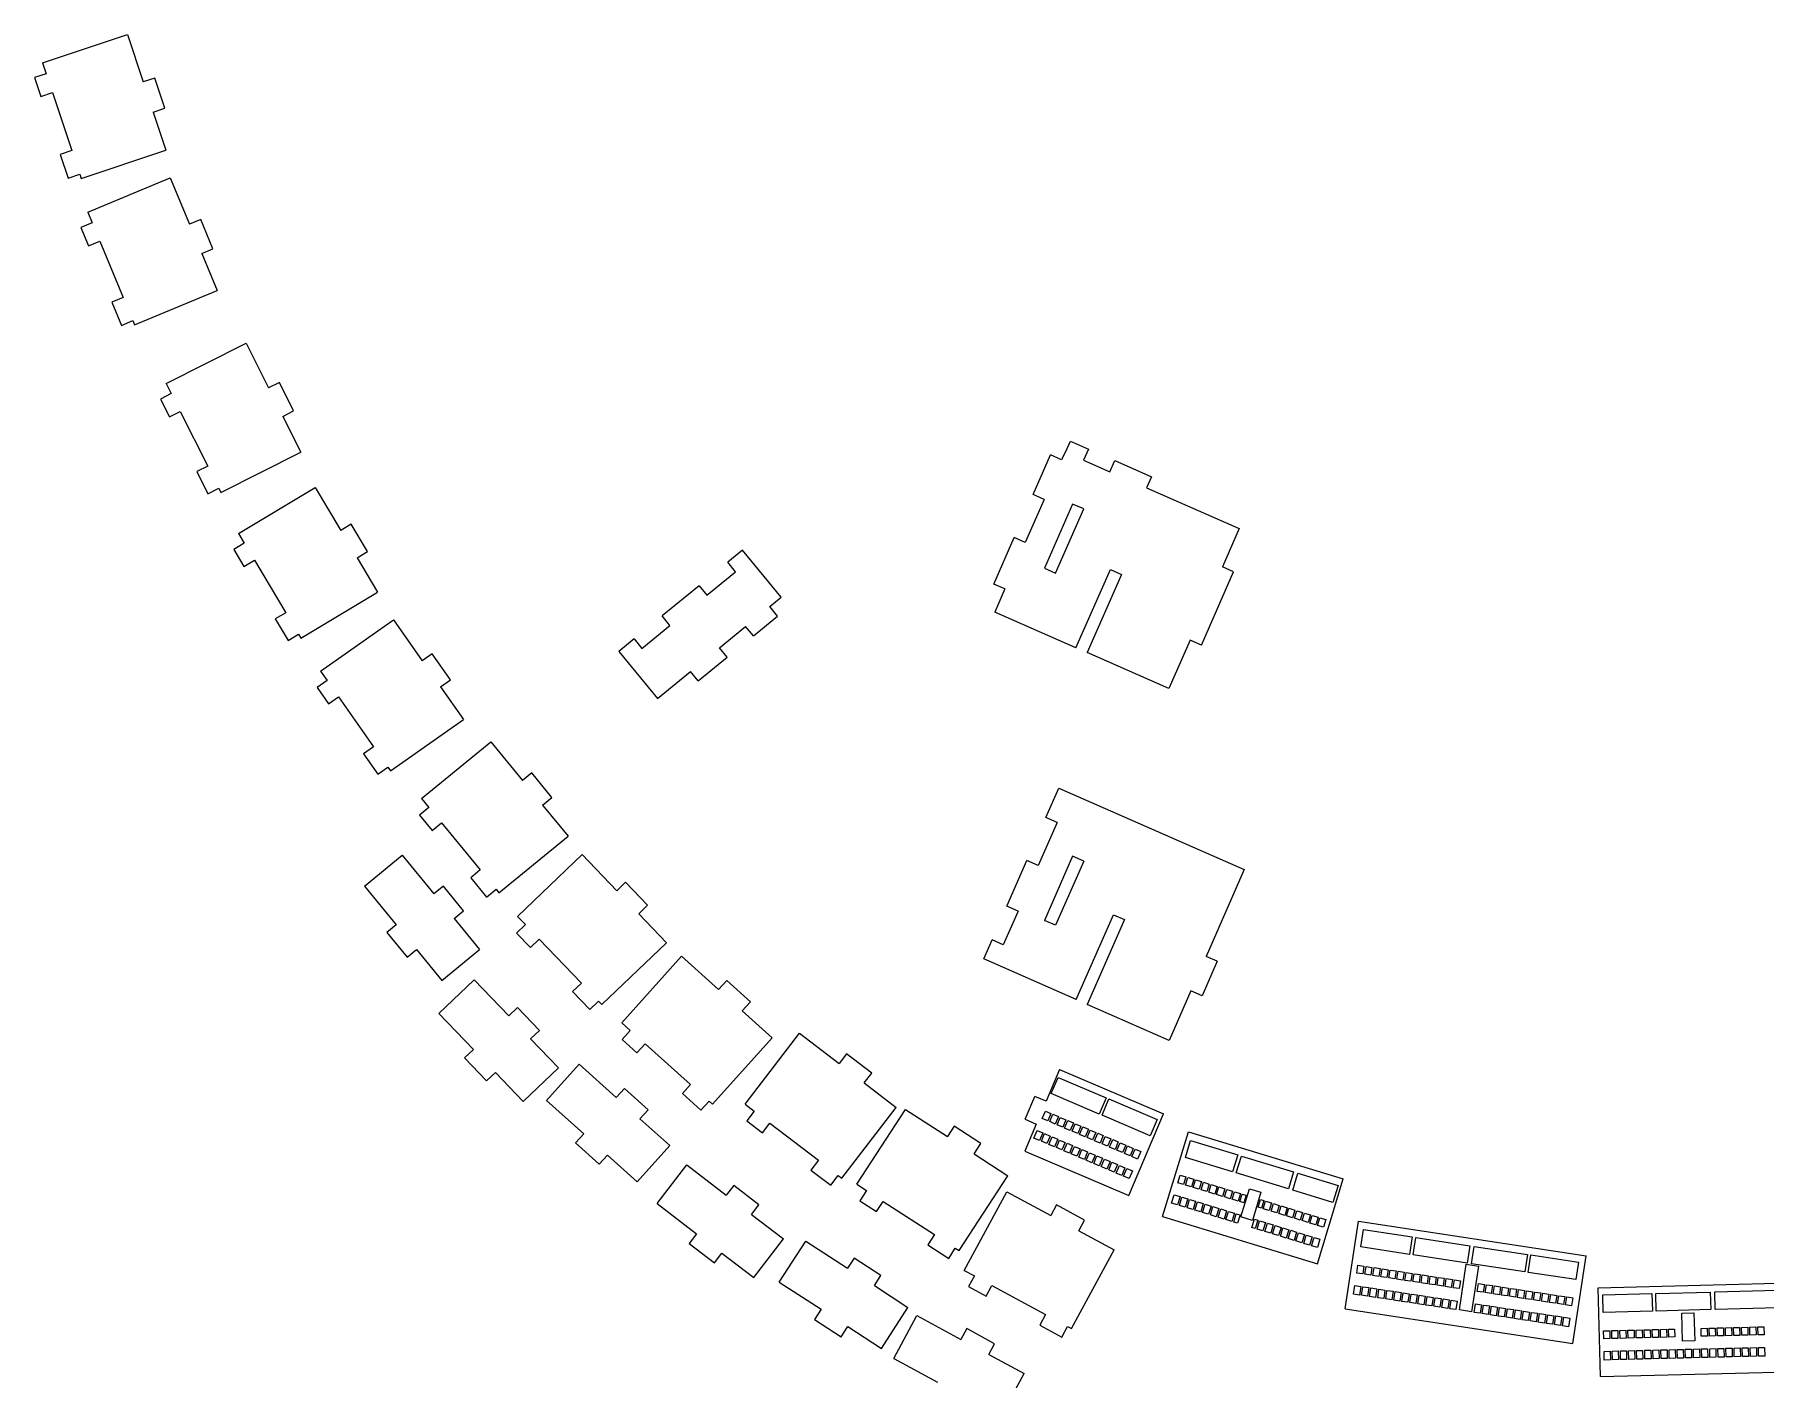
# Model space of a CAD drawing. Extents: x -27280 to 27280, y -16671 to 16671.
# Drawn here: x -15549 to -10437, y -1589 to 2383 of the extents above; entities that cross this region are included whole.
import ezdxf

# ---------------------------------------------------------------- set-up
doc = ezdxf.new("R2010")
doc.units = 0
doc.header["$MEASUREMENT"] = 0
doc.layers.get('0').update_dxf_attribs({"linetype": 'CONTINUOUS'})

msp = doc.modelspace()

# ---------------------------------------------------------------- linework, layer by layer
for p, q in [((-15525.4, 2299.6), (-15274.9, 2383.1)), ((-15274.9, 2383.1), (-15228.3, 2243.2)), ((-15514.7, 2267.7), (-15548.9, 2256.3)), ((-15548.9, 2256.3), (-15530.2, 2200.3)), ((-15525.4, 2299.6), (-15514.7, 2267.7)), ((-15194.1, 2254.6), (-15228.3, 2243.2)), ((-15164.4, 2165.4), (-15194.1, 2254.6)), ((-15530.2, 2200.3), (-15496.1, 2211.7)), ((-15496.1, 2211.7), (-15439, 2040.6)), ((-15198.5, 2154), (-15164.4, 2165.4)), ((-15198.5, 2154), (-15161, 2041.6)), ((-15439, 2040.6), (-15473.2, 2029.2)), ((-15473.2, 2029.2), (-15449.8, 1959.3)), ((-15411.5, 1958.1), (-15161, 2041.6)), ((-15449.8, 1959.3), (-15415.7, 1970.7)), ((-15415.7, 1970.7), (-15411.5, 1958.1)), ((-15391.8, 1858.4), (-15148, 1959.6)), ((-15148, 1959.6), (-15091.4, 1823.4)), ((-15391.8, 1858.4), (-15378.9, 1827.3)), ((-15378.9, 1827.3), (-15412.1, 1813.5)), ((-15412.1, 1813.5), (-15389.5, 1759)), ((-15058.2, 1837.2), (-15091.4, 1823.4)), ((-15022.1, 1750.4), (-15058.2, 1837.2)), ((-15389.5, 1759), (-15356.3, 1772.8)), ((-15356.3, 1772.8), (-15287.1, 1606.3)), ((-15055.4, 1736.6), (-15022.1, 1750.4)), ((-15055.4, 1736.6), (-15009.9, 1627.1)), ((-15287.1, 1606.3), (-15320.4, 1592.5)), ((-15320.4, 1592.5), (-15292.1, 1524.4)), ((-15253.8, 1525.9), (-15009.9, 1627.1)), ((-15292.1, 1524.4), (-15258.9, 1538.2)), ((-15258.9, 1538.2), (-15253.8, 1525.9)), ((-15160.3, 1352.8), (-14924.4, 1471.3)), ((-14924.4, 1471.3), (-14858.2, 1339.5)), ((-15160.3, 1352.8), (-15145.2, 1322.7)), ((-14826, 1355.7), (-14858.2, 1339.5)), ((-14783.8, 1271.7), (-14826, 1355.7)), ((-15145.2, 1322.7), (-15177.4, 1306.5)), ((-15177.4, 1306.5), (-15150.9, 1253.8)), ((-15150.9, 1253.8), (-15118.7, 1270)), ((-15118.7, 1270), (-15037.7, 1108.9)), ((-14816, 1255.5), (-14783.8, 1271.7)), ((-14816, 1255.5), (-14762.8, 1149.7)), ((-12503.9, 1149.4), (-12489.4, 1182.4)), ((-12489.4, 1182.4), (-12436, 1158.9)), ((-14998.7, 1031.1), (-14762.8, 1149.7)), ((-12599.8, 1024.7), (-12548.4, 1141.7)), ((-12515.4, 1127.2), (-12548.4, 1141.7)), ((-12505.3, 1150.1), (-12515.4, 1127.2)), ((-12505.3, 1150.1), (-12503.9, 1149.4)), ((-12436, 1158.9), (-12450.5, 1126)), ((-12450.5, 1126), (-12372.5, 1091.7)), ((-15037.7, 1108.9), (-15069.9, 1092.7)), ((-15069.9, 1092.7), (-15036.8, 1026.8)), ((-12372.5, 1091.7), (-12358, 1124.7)), ((-12358, 1124.7), (-12250, 1077.1)), ((-12250, 1077.1), (-12264.4, 1044.2)), ((-15036.8, 1026.8), (-15004.6, 1043)), ((-15004.6, 1043), (-14998.7, 1031.1)), ((-14947.1, 909.8), (-14720.5, 1045.3)), ((-14720.5, 1045.3), (-14644.8, 918.6)), ((-12566.8, 1010.3), (-12599.8, 1024.7)), ((-12264.4, 1044.2), (-11990.6, 923.8)), ((-12566.8, 1010.3), (-12622.7, 883)), ((-12483, 996.4), (-12566.2, 807.1)), ((-12533.2, 792.7), (-12450, 981.9)), ((-12450, 981.9), (-12483, 996.4)), ((-14613.9, 937.1), (-14644.8, 918.6)), ((-14565.7, 856.4), (-14613.9, 937.1)), ((-11990.6, 923.8), (-12040.2, 810.9)), ((-14929.8, 880.9), (-14960.7, 862.4)), ((-14947.1, 909.8), (-14929.8, 880.9)), ((-12716, 760.3), (-12655.7, 897.5)), ((-12622.7, 883), (-12655.7, 897.5)), ((-14960.7, 862.4), (-14930.4, 811.8)), ((-14930.4, 811.8), (-14899.5, 830.3)), ((-14899.5, 830.3), (-14807, 675.5)), ((-14596.6, 837.9), (-14565.7, 856.4)), ((-14596.6, 837.9), (-14535.8, 736.2)), ((-13457.6, 860.7), (-13501.7, 824.4)), ((-13478.9, 796.6), (-13501.7, 824.4)), ((-13343.4, 721.5), (-13457.6, 860.7)), ((-13563.6, 727.1), (-13478.9, 796.6)), ((-12566.2, 807.1), (-12533.2, 792.7)), ((-12472.9, 572.1), (-12371.3, 803.2)), ((-12338.3, 788.7), (-12439.9, 557.6)), ((-12371.3, 803.2), (-12338.3, 788.7)), ((-12102.3, 580.1), (-12007.2, 796.4)), ((-12007.2, 796.4), (-12040.2, 810.9)), ((-14762.4, 600.8), (-14535.8, 736.2)), ((-13586.4, 754.9), (-13694.9, 665.9)), ((-13586.4, 754.9), (-13563.6, 727.1)), ((-13377.4, 693.7), (-13343.4, 721.5)), ((-12683, 745.8), (-12716, 760.3)), ((-12683, 745.8), (-12713, 677.6)), ((-14807, 675.5), (-14837.9, 657)), ((-13672.1, 638.1), (-13694.9, 665.9)), ((-13425.8, 607.4), (-13354.5, 665.8)), ((-13354.5, 665.8), (-13377.4, 693.7)), ((-12472.9, 572.1), (-12713, 677.6)), ((-14837.9, 657), (-14800.1, 593.7)), ((-14704.6, 502.7), (-14488.6, 654.4)), ((-14488.6, 654.4), (-14403.8, 533.7)), ((-13754.9, 570.2), (-13672.1, 638.1)), ((-13526, 571.7), (-13448.6, 635.2)), ((-13425.8, 607.4), (-13448.6, 635.2)), ((-14800.1, 593.7), (-14769.2, 612.2)), ((-14769.2, 612.2), (-14762.4, 600.8)), ((-13777.7, 598), (-13822.9, 561)), ((-13777.7, 598), (-13754.9, 570.2)), ((-13503.2, 543.8), (-13526, 571.7)), ((-12135.3, 594.6), (-12198.2, 451.4)), ((-12102.3, 580.1), (-12135.3, 594.6)), ((-14374.3, 554.4), (-14403.8, 533.7)), ((-14320.3, 477.5), (-14374.3, 554.4)), ((-13822.9, 561), (-13708.7, 421.8)), ((-13588.4, 474), (-13503.2, 543.8)), ((-12198.2, 451.4), (-12439.9, 557.6)), ((-14685.2, 475.1), (-14714.7, 454.4)), ((-14704.6, 502.7), (-14685.2, 475.1)), ((-14349.7, 456.8), (-14320.3, 477.5)), ((-13708.7, 421.8), (-13611.2, 501.8)), ((-13588.4, 474), (-13611.2, 501.8)), ((-14714.7, 454.4), (-14680.8, 406.2)), ((-14680.8, 406.2), (-14651.3, 426.9)), ((-14651.3, 426.9), (-14547.6, 279.3)), ((-14349.7, 456.8), (-14281.6, 359.9)), ((-14497.6, 208.1), (-14281.6, 359.9)), ((-14547.6, 279.3), (-14577.1, 258.6)), ((-14577.1, 258.6), (-14534.7, 198.3)), ((-14405.8, 126.7), (-14201.7, 294.1)), ((-14201.7, 294.1), (-14108.1, 180.1)), ((-14534.7, 198.3), (-14505.3, 219)), ((-14505.3, 219), (-14497.6, 208.1)), ((-14080.3, 202.9), (-14108.1, 180.1)), ((-14020.7, 130.2), (-14080.3, 202.9)), ((-12561.9, 70.6), (-12523.6, 157.7)), ((-12523.6, 157.7), (-11975.9, -83.1)), ((-14405.8, 126.7), (-14384.4, 100.6)), ((-14048.5, 107.4), (-14020.7, 130.2)), ((-14048.5, 107.4), (-13973.3, 15.8)), ((-14384.4, 100.6), (-14412.2, 77.8)), ((-14412.2, 77.8), (-14374.8, 32.2)), ((-14374.8, 32.2), (-14347, 55)), ((-14347, 55), (-14232.6, -84.4)), ((-12528.9, 56.1), (-12584.8, -71)), ((-12528.9, 56.1), (-12561.9, 70.6)), ((-14177.4, -151.7), (-13973.3, 15.8)), ((-14574.1, -132.3), (-14462.8, -40.9)), ((-14462.8, -40.9), (-14369.2, -155)), ((-14122.3, -221.3), (-13931.4, -39)), ((-13931.4, -39), (-13829.5, -145.6)), ((-12483, -43.9), (-12566.2, -233.2)), ((-12450, -58.4), (-12483, -43.9)), ((-14232.6, -84.4), (-14260.4, -107.2)), ((-12677, -191.3), (-12617.8, -56.5)), ((-12584.8, -71), (-12617.8, -56.5)), ((-12450, -58.4), (-12533.2, -247.7)), ((-11975.9, -83.1), (-12088.6, -339.6)), ((-14574.1, -132.3), (-14480.6, -246.3)), ((-14341.4, -132.1), (-14369.2, -155)), ((-14281.8, -204.8), (-14341.4, -132.1)), ((-14260.4, -107.2), (-14213.7, -164.2)), ((-14213.7, -164.2), (-14185.9, -141.4)), ((-14185.9, -141.4), (-14177.4, -151.7)), ((-13803.5, -120.7), (-13829.5, -145.6)), ((-13738.6, -188.7), (-13803.5, -120.7)), ((-13764.6, -213.6), (-13738.6, -188.7)), ((-12644, -205.8), (-12677, -191.3)), ((-14480.6, -246.3), (-14508.4, -269.1)), ((-14309.6, -227.6), (-14281.8, -204.8)), ((-14309.6, -227.6), (-14234.5, -319.2)), ((-14099, -245.7), (-14125.1, -270.6)), ((-14122.3, -221.3), (-14099, -245.7)), ((-13764.6, -213.6), (-13682.7, -299.2)), ((-12644, -205.8), (-12687.8, -305.4)), ((-12533.2, -247.7), (-12566.2, -233.2)), ((-12472.4, -467.2), (-12362.3, -216.6)), ((-12329.3, -231.1), (-12439.5, -481.7)), ((-12362.3, -216.6), (-12329.3, -231.1)), ((-14508.4, -269.1), (-14448.8, -341.8)), ((-14125.1, -270.6), (-14084.3, -313.2)), ((-14084.3, -313.2), (-14058.3, -288.3)), ((-14058.3, -288.3), (-13933.7, -418.7)), ((-13873.6, -481.6), (-13682.7, -299.2)), ((-12745.5, -347.2), (-12720.8, -290.9)), ((-12687.8, -305.4), (-12720.8, -290.9)), ((-14448.8, -341.8), (-14420.9, -319)), ((-14420.9, -319), (-14345.8, -410.6)), ((-14345.8, -410.6), (-14234.5, -319.2)), ((-13814.6, -535.7), (-13638.2, -339.3)), ((-13638.2, -339.3), (-13528.5, -437.8)), ((-12472.4, -467.2), (-12745.5, -347.2)), ((-12055.7, -354.1), (-12100.5, -456)), ((-12055.7, -354.1), (-12088.6, -339.6)), ((-14354.6, -507.9), (-14250.5, -408.4)), ((-14250.5, -408.4), (-14148.6, -515.1)), ((-13933.7, -418.7), (-13959.7, -443.6)), ((-13959.7, -443.6), (-13908.8, -496.9)), ((-13504.4, -411), (-13528.5, -437.8)), ((-13434.5, -473.8), (-13504.4, -411)), ((-12133.4, -441.5), (-12197.8, -587.9)), ((-12100.5, -456), (-12133.4, -441.5)), ((-14354.6, -507.9), (-14252.7, -614.6)), ((-14122.6, -490.2), (-14148.6, -515.1)), ((-14057.6, -558.2), (-14122.6, -490.2)), ((-13908.8, -496.9), (-13882.8, -472)), ((-13882.8, -472), (-13873.6, -481.6)), ((-13458.5, -500.6), (-13434.5, -473.8)), ((-13458.5, -500.6), (-13370.4, -579.8)), ((-12197.8, -587.9), (-12439.5, -481.7)), ((-14083.7, -583.1), (-14057.6, -558.2)), ((-13814.6, -535.7), (-13789.5, -558.2)), ((-13789.5, -558.2), (-13813.6, -585)), ((-14083.7, -583.1), (-14001.8, -668.7)), ((-13813.6, -585), (-13769.7, -624.4)), ((-13769.7, -624.4), (-13745.7, -597.6)), ((-13745.7, -597.6), (-13611.5, -718.1)), ((-13546.7, -776.2), (-13370.4, -579.8)), ((-13450.4, -775.9), (-13289.7, -566.4)), ((-13289.7, -566.4), (-13172.7, -656.2)), ((-14252.7, -614.6), (-14278.8, -639.4)), ((-14278.8, -639.4), (-14213.8, -707.4)), ((-14036.6, -765.1), (-13940.4, -658)), ((-13940.4, -658), (-13830.7, -756.5)), ((-13150.8, -627.6), (-13172.7, -656.2)), ((-13076.2, -684.8), (-13150.8, -627.6)), ((-14213.8, -707.4), (-14187.8, -682.5)), ((-14187.8, -682.5), (-14105.9, -768.2)), ((-14105.9, -768.2), (-14001.8, -668.7)), ((-13098.1, -713.4), (-13076.2, -684.8)), ((-13098.1, -713.4), (-13004.1, -785.5)), ((-12521.7, -673.5), (-12561.4, -767)), ((-12546.3, -744.9), (-12525.9, -696.9)), ((-12525.9, -696.9), (-12383.5, -757.4)), ((-12521.7, -673.5), (-12213.9, -804.2)), ((-14036.6, -765.1), (-13926.9, -863.6)), ((-13806.6, -729.7), (-13830.7, -756.5)), ((-13736.7, -792.5), (-13806.6, -729.7)), ((-13611.5, -718.1), (-13635.5, -744.9)), ((-13635.5, -744.9), (-13580.7, -794.1)), ((-12623.4, -820.7), (-12594.6, -753)), ((-12561.4, -767), (-12594.6, -753)), ((-12403.9, -805.4), (-12546.3, -744.9)), ((-12383.5, -757.4), (-12403.9, -805.4)), ((-12395.9, -808.7), (-12375.6, -760.8)), ((-12375.6, -760.8), (-12233.2, -821.3)), ((-13760.7, -819.3), (-13736.7, -792.5)), ((-13580.7, -794.1), (-13556.6, -767.3)), ((-13556.6, -767.3), (-13546.7, -776.2)), ((-13450.4, -775.9), (-13423.6, -796.4)), ((-13423.6, -796.4), (-13445.6, -825)), ((-13164.7, -995), (-13004.1, -785.5)), ((-13120.1, -1012.8), (-12976.3, -791.4)), ((-12976.3, -791.4), (-12852.6, -871.7)), ((-12572.7, -818.4), (-12563.3, -796.3)), ((-12563.3, -796.3), (-12546.7, -803.4)), ((-12546.7, -803.4), (-12556.1, -825.5)), ((-12550.6, -827.8), (-12541.2, -805.7)), ((-12541.2, -805.7), (-12524.6, -812.8)), ((-12524.6, -812.8), (-12534, -834.8)), ((-12528.5, -837.2), (-12519.1, -815.1)), ((-12519.1, -815.1), (-12502.5, -822.1)), ((-12253.6, -869.2), (-12395.9, -808.7)), ((-12316.5, -1045.7), (-12213.9, -804.2)), ((-13926.9, -863.6), (-13950.9, -890.4)), ((-13760.7, -819.3), (-13672.6, -898.5)), ((-13445.6, -825), (-13398.8, -860.8)), ((-13398.8, -860.8), (-13376.9, -832.3)), ((-13376.9, -832.3), (-13233.8, -942)), ((-12833, -841.5), (-12852.6, -871.7)), ((-12754.1, -892.7), (-12833, -841.5)), ((-12590.2, -834.8), (-12624.3, -914.9)), ((-12623.4, -820.7), (-12590.2, -834.8)), ((-12597.2, -876.2), (-12587.7, -853.8)), ((-12587.7, -853.8), (-12571.1, -860.9)), ((-12571.1, -860.9), (-12580.6, -883.3)), ((-12575.1, -885.6), (-12565.6, -863.2)), ((-12556.1, -825.5), (-12572.7, -818.4)), ((-12565.6, -863.2), (-12549, -870.2)), ((-12534, -834.8), (-12550.6, -827.8)), ((-12511.9, -844.2), (-12528.5, -837.2)), ((-12502.5, -822.1), (-12511.9, -844.2)), ((-12506.4, -846.6), (-12497, -824.5)), ((-12489.8, -853.6), (-12506.4, -846.6)), ((-12497, -824.5), (-12480.4, -831.5)), ((-12480.4, -831.5), (-12489.8, -853.6)), ((-12484.3, -856), (-12474.9, -833.9)), ((-12467.7, -863), (-12484.3, -856)), ((-12474.9, -833.9), (-12458.3, -840.9)), ((-12458.3, -840.9), (-12467.7, -863)), ((-12462.2, -865.3), (-12452.8, -843.3)), ((-12445.6, -872.4), (-12462.2, -865.3)), ((-12452.8, -843.3), (-12436.3, -850.3)), ((-12436.3, -850.3), (-12445.6, -872.4)), ((-12440.1, -874.7), (-12430.7, -852.6)), ((-12430.7, -852.6), (-12414.2, -859.7)), ((-12414.2, -859.7), (-12423.6, -881.8)), ((-12418, -884.1), (-12408.6, -862)), ((-12408.6, -862), (-12392.1, -869.1)), ((-12392.1, -869.1), (-12401.5, -891.2)), ((-12233.2, -821.3), (-12253.6, -869.2)), ((-12216.9, -1108.4), (-12140.4, -857.5)), ((-12140.4, -857.5), (-11683.3, -997)), ((-13950.9, -890.4), (-13881, -953.2)), ((-13768.8, -1005.6), (-13672.6, -898.5)), ((-12773.7, -922.9), (-12754.1, -892.7)), ((-12624.3, -914.9), (-12316.5, -1045.7)), ((-12580.6, -883.3), (-12597.2, -876.2)), ((-12558.6, -892.7), (-12575.1, -885.6)), ((-12549, -870.2), (-12558.6, -892.7)), ((-12553, -895), (-12543.5, -872.6)), ((-12536.5, -902), (-12553, -895)), ((-12543.5, -872.6), (-12526.9, -879.6)), ((-12526.9, -879.6), (-12536.5, -902)), ((-12530.9, -904.4), (-12521.4, -882)), ((-12514.4, -911.4), (-12530.9, -904.4)), ((-12521.4, -882), (-12504.9, -889)), ((-12504.9, -889), (-12514.4, -911.4)), ((-12508.9, -913.8), (-12499.3, -891.4)), ((-12492.3, -920.8), (-12508.9, -913.8)), ((-12499.3, -891.4), (-12482.8, -898.4)), ((-12482.8, -898.4), (-12492.3, -920.8)), ((-12486.8, -923.2), (-12477.2, -900.7)), ((-12477.2, -900.7), (-12460.7, -907.8)), ((-12460.7, -907.8), (-12470.2, -930.2)), ((-12464.7, -932.5), (-12455.2, -910.1)), ((-12455.2, -910.1), (-12438.6, -917.2)), ((-12438.6, -917.2), (-12448.1, -939.6)), ((-12442.6, -941.9), (-12433.1, -919.5)), ((-12423.6, -881.8), (-12440.1, -874.7)), ((-12433.1, -919.5), (-12416.5, -926.5)), ((-12401.5, -891.2), (-12418, -884.1)), ((-12395.9, -893.5), (-12386.6, -871.4)), ((-12379.4, -900.5), (-12395.9, -893.5)), ((-12386.6, -871.4), (-12370, -878.4)), ((-12370, -878.4), (-12379.4, -900.5)), ((-12373.9, -902.9), (-12364.5, -880.8)), ((-12357.3, -909.9), (-12373.9, -902.9)), ((-12364.5, -880.8), (-12347.9, -887.8)), ((-12347.9, -887.8), (-12357.3, -909.9)), ((-12351.8, -912.3), (-12342.4, -890.2)), ((-12335.2, -919.3), (-12351.8, -912.3)), ((-12342.4, -890.2), (-12325.8, -897.2)), ((-12325.8, -897.2), (-12335.2, -919.3)), ((-12329.7, -921.7), (-12320.3, -899.6)), ((-12320.3, -899.6), (-12303.7, -906.6)), ((-12303.7, -906.6), (-12313.1, -928.7)), ((-12307.6, -931), (-12298.2, -908.9)), ((-12298.2, -908.9), (-12281.6, -916)), ((-12281.6, -916), (-12291, -938.1)), ((-12149.4, -933.5), (-12134.2, -883.7)), ((-12134.2, -883.7), (-11995, -926.1)), ((-13881, -953.2), (-13856.9, -926.5)), ((-13856.9, -926.5), (-13768.8, -1005.6)), ((-13710.4, -1069.2), (-13622.8, -954.9)), ((-13622.8, -954.9), (-13505.7, -1044.7)), ((-13233.8, -942), (-13255.7, -970.6)), ((-13255.7, -970.6), (-13197.2, -1015.4)), ((-12773.7, -922.9), (-12674.3, -987.4)), ((-12470.2, -930.2), (-12486.8, -923.2)), ((-12448.1, -939.6), (-12464.7, -932.5)), ((-12426, -949), (-12442.6, -941.9)), ((-12416.5, -926.5), (-12426, -949)), ((-12420.5, -951.3), (-12411, -928.9)), ((-12403.9, -958.3), (-12420.5, -951.3)), ((-12411, -928.9), (-12394.4, -935.9)), ((-12394.4, -935.9), (-12403.9, -958.3)), ((-12398.4, -960.7), (-12388.9, -938.3)), ((-12381.8, -967.7), (-12398.4, -960.7)), ((-12388.9, -938.3), (-12372.3, -945.3)), ((-12372.3, -945.3), (-12381.8, -967.7)), ((-12376.3, -970.1), (-12366.8, -947.7)), ((-12359.8, -977.1), (-12376.3, -970.1)), ((-12366.8, -947.7), (-12350.2, -954.7)), ((-12350.2, -954.7), (-12359.8, -977.1)), ((-12354.2, -979.5), (-12344.7, -957)), ((-12344.7, -957), (-12328.1, -964.1)), ((-12328.1, -964.1), (-12337.7, -986.5)), ((-12332.1, -988.8), (-12322.6, -966.4)), ((-12313.1, -928.7), (-12329.7, -921.7)), ((-12322.6, -966.4), (-12306.1, -973.5)), ((-12291, -938.1), (-12307.6, -931)), ((-12010.2, -976), (-12149.4, -933.5)), ((-11995, -926.1), (-12010.2, -976)), ((-11999.4, -979.3), (-11984.2, -929.4)), ((-11984.2, -929.4), (-11830.2, -976.4)), ((-13483.8, -1016.1), (-13505.7, -1044.7)), ((-13409.2, -1073.3), (-13483.8, -1016.1)), ((-13197.2, -1015.4), (-13175.3, -986.9)), ((-13175.3, -986.9), (-13164.7, -995)), ((-13120.1, -1012.8), (-13091.8, -1031.1)), ((-12818.1, -1208.8), (-12674.3, -987.4)), ((-12337.7, -986.5), (-12354.2, -979.5)), ((-12315.6, -995.9), (-12332.1, -988.8)), ((-12306.1, -973.5), (-12315.6, -995.9)), ((-12172.2, -1008.1), (-12165.3, -985.7)), ((-12154.8, -1013.4), (-12172.2, -1008.1)), ((-12165.3, -985.7), (-12147.9, -991)), ((-12147.9, -991), (-12154.8, -1013.4)), ((-12149.2, -1015.1), (-12142.4, -992.7)), ((-12131.8, -1020.4), (-12149.2, -1015.1)), ((-12142.4, -992.7), (-12125, -998)), ((-12125, -998), (-12131.8, -1020.4)), ((-12126.3, -1022.1), (-12119.4, -999.7)), ((-12108.9, -1027.5), (-12126.3, -1022.1)), ((-12119.4, -999.7), (-12102, -1005)), ((-12102, -1005), (-12108.9, -1027.5)), ((-12103.3, -1029.1), (-12096.5, -1006.7)), ((-12096.5, -1006.7), (-12079.1, -1012)), ((-12079.1, -1012), (-12085.9, -1034.5)), ((-12080.4, -1036.1), (-12073.5, -1013.7)), ((-12073.5, -1013.7), (-12056.1, -1019)), ((-12056.1, -1019), (-12062.9, -1041.5)), ((-12057.4, -1043.1), (-12050.6, -1020.7)), ((-12050.6, -1020.7), (-12033.1, -1026)), ((-11845.4, -1026.3), (-11999.4, -979.3)), ((-11830.2, -976.4), (-11845.4, -1026.3)), ((-11832.4, -1030.2), (-11817.2, -980.4)), ((-11817.2, -980.4), (-11698.7, -1016.5)), ((-11759.8, -1247.9), (-11683.3, -997)), ((-11698.7, -1016.5), (-11713.9, -1066.3)), ((-13710.4, -1069.2), (-13593.4, -1158.9)), ((-13431.1, -1101.9), (-13409.2, -1073.3)), ((-13091.8, -1031.1), (-13111.4, -1061.3)), ((-13111.4, -1061.3), (-13061.9, -1093.4)), ((-13061.9, -1093.4), (-13042.3, -1063.2)), ((-13042.3, -1063.2), (-12891.1, -1161.4)), ((-12802.8, -1267.2), (-12677, -1035.1)), ((-12677, -1035.1), (-12547.3, -1105.4)), ((-12190.5, -1068.2), (-12183, -1043.7)), ((-12173.1, -1073.5), (-12190.5, -1068.2)), ((-12183, -1043.7), (-12165.6, -1049)), ((-12165.6, -1049), (-12173.1, -1073.5)), ((-12167.5, -1075.2), (-12160.1, -1050.7)), ((-12160.1, -1050.7), (-12142.7, -1056)), ((-12142.7, -1056), (-12150.1, -1080.5)), ((-12144.6, -1082.2), (-12137.1, -1057.7)), ((-12137.1, -1057.7), (-12119.7, -1063)), ((-12119.7, -1063), (-12127.2, -1087.5)), ((-12121.6, -1089.2), (-12114.2, -1064.7)), ((-12114.2, -1064.7), (-12096.7, -1070)), ((-12096.7, -1070), (-12104.2, -1094.5)), ((-12085.9, -1034.5), (-12103.3, -1029.1)), ((-12098.7, -1096.2), (-12091.2, -1071.7)), ((-12091.2, -1071.7), (-12073.8, -1077)), ((-12062.9, -1041.5), (-12080.4, -1036.1)), ((-12040, -1048.5), (-12057.4, -1043.1)), ((-12033.1, -1026), (-12040, -1048.5)), ((-12034.4, -1050.1), (-12027.6, -1027.7)), ((-12017, -1055.5), (-12034.4, -1050.1)), ((-12027.6, -1027.7), (-12010.2, -1033)), ((-12010.2, -1033), (-12017, -1055.5)), ((-12011.5, -1057.1), (-12004.6, -1034.7)), ((-11994.1, -1062.5), (-12011.5, -1057.1)), ((-12004.6, -1034.7), (-11987.2, -1040)), ((-11987.2, -1040), (-11994.1, -1062.5)), ((-11988.5, -1064.1), (-11981.7, -1041.7)), ((-11977.4, -1067.5), (-11988.5, -1064.1)), ((-11986.2, -1109.4), (-11960.8, -1026)), ((-11981.7, -1041.7), (-11970.6, -1045.1)), ((-11970.6, -1045.1), (-11977.4, -1067.5)), ((-11960.8, -1026), (-11926.4, -1036.5)), ((-11926.4, -1036.5), (-11951.8, -1119.9)), ((-11935.2, -1080.4), (-11928.3, -1058)), ((-11928.3, -1058), (-11918.4, -1061)), ((-11918.4, -1061), (-11925.2, -1083.5)), ((-11919.7, -1085.2), (-11912.8, -1062.7)), ((-11912.8, -1062.7), (-11895.4, -1068)), ((-11895.4, -1068), (-11902.2, -1090.5)), ((-11896.7, -1092.2), (-11889.9, -1069.7)), ((-11889.9, -1069.7), (-11872.4, -1075)), ((-11713.9, -1066.3), (-11832.4, -1030.2)), ((-13431.1, -1101.9), (-13337.1, -1174)), ((-12530.1, -1073.7), (-12547.3, -1105.4)), ((-12447.5, -1118.5), (-12530.1, -1073.7)), ((-12464.6, -1150.2), (-12447.5, -1118.5)), ((-12216.9, -1108.4), (-11759.8, -1247.9)), ((-12150.1, -1080.5), (-12167.5, -1075.2)), ((-12127.2, -1087.5), (-12144.6, -1082.2)), ((-12104.2, -1094.5), (-12121.6, -1089.2)), ((-12081.3, -1101.5), (-12098.7, -1096.2)), ((-12073.8, -1077), (-12081.3, -1101.5)), ((-12075.7, -1103.2), (-12068.3, -1078.7)), ((-12058.3, -1108.5), (-12075.7, -1103.2)), ((-12068.3, -1078.7), (-12050.8, -1084)), ((-12050.8, -1084), (-12058.3, -1108.5)), ((-12052.8, -1110.2), (-12045.3, -1085.7)), ((-12035.4, -1115.5), (-12052.8, -1110.2)), ((-12045.3, -1085.7), (-12027.9, -1091)), ((-12027.9, -1091), (-12035.4, -1115.5)), ((-12029.8, -1117.2), (-12022.3, -1092.7)), ((-12012.4, -1122.5), (-12029.8, -1117.2)), ((-12022.3, -1092.7), (-12004.9, -1098)), ((-12004.9, -1098), (-12012.4, -1122.5)), ((-12006.9, -1124.2), (-11999.4, -1099.7)), ((-11995.8, -1127.6), (-12006.9, -1124.2)), ((-11999.4, -1099.7), (-11988.3, -1103.1)), ((-11988.3, -1103.1), (-11995.8, -1127.6)), ((-11951.8, -1119.9), (-11986.2, -1109.4)), ((-11953.3, -1140.6), (-11945.8, -1116.1)), ((-11945.8, -1116.1), (-11936.1, -1119)), ((-11936.1, -1119), (-11943.5, -1143.5)), ((-11938, -1145.2), (-11930.5, -1120.7)), ((-11925.2, -1083.5), (-11935.2, -1080.4)), ((-11930.5, -1120.7), (-11913.1, -1126)), ((-11902.2, -1090.5), (-11919.7, -1085.2)), ((-11879.3, -1097.5), (-11896.7, -1092.2)), ((-11872.4, -1075), (-11879.3, -1097.5)), ((-11873.8, -1099.2), (-11866.9, -1076.7)), ((-11856.3, -1104.5), (-11873.8, -1099.2)), ((-11866.9, -1076.7), (-11849.5, -1082)), ((-11849.5, -1082), (-11856.3, -1104.5)), ((-11850.8, -1106.2), (-11844, -1083.7)), ((-11833.4, -1111.5), (-11850.8, -1106.2)), ((-11844, -1083.7), (-11826.5, -1089)), ((-11826.5, -1089), (-11833.4, -1111.5)), ((-11827.8, -1113.2), (-11821, -1090.7)), ((-11810.4, -1118.5), (-11827.8, -1113.2)), ((-11821, -1090.7), (-11803.6, -1096)), ((-11803.6, -1096), (-11810.4, -1118.5)), ((-11804.9, -1120.2), (-11798, -1097.7)), ((-11787.5, -1125.5), (-11804.9, -1120.2)), ((-11798, -1097.7), (-11780.6, -1103)), ((-11780.6, -1103), (-11787.5, -1125.5)), ((-11781.9, -1127.2), (-11775.1, -1104.7)), ((-11775.1, -1104.7), (-11757.7, -1110)), ((-11757.7, -1110), (-11764.5, -1132.5)), ((-11759, -1134.2), (-11752.1, -1111.7)), ((-11752.1, -1111.7), (-11734.7, -1117)), ((-11734.7, -1117), (-11741.6, -1139.5)), ((-11677.8, -1381.1), (-11638.5, -1121.8)), ((-11638.5, -1121.8), (-10966.2, -1223.9)), ((-13593.4, -1158.9), (-13615.3, -1187.5)), ((-13424.7, -1288.2), (-13337.1, -1174)), ((-12891.1, -1161.4), (-12910.7, -1191.6)), ((-12464.6, -1150.2), (-12360.5, -1206.6)), ((-11943.5, -1143.5), (-11953.3, -1140.6)), ((-11920.6, -1150.5), (-11938, -1145.2)), ((-11913.1, -1126), (-11920.6, -1150.5)), ((-11915, -1152.2), (-11907.6, -1127.7)), ((-11897.6, -1157.5), (-11915, -1152.2)), ((-11907.6, -1127.7), (-11890.1, -1133)), ((-11890.1, -1133), (-11897.6, -1157.5)), ((-11892.1, -1159.2), (-11884.6, -1134.7)), ((-11874.7, -1164.5), (-11892.1, -1159.2)), ((-11884.6, -1134.7), (-11867.2, -1140)), ((-11867.2, -1140), (-11874.7, -1164.5)), ((-11869.1, -1166.2), (-11861.6, -1141.7)), ((-11851.7, -1171.5), (-11869.1, -1166.2)), ((-11861.6, -1141.7), (-11844.2, -1147)), ((-11844.2, -1147), (-11851.7, -1171.5)), ((-11846.2, -1173.2), (-11838.7, -1148.7)), ((-11828.7, -1178.5), (-11846.2, -1173.2)), ((-11838.7, -1148.7), (-11821.3, -1154)), ((-11821.3, -1154), (-11828.7, -1178.5)), ((-11823.2, -1180.2), (-11815.7, -1155.7)), ((-11815.7, -1155.7), (-11798.3, -1161.1)), ((-11798.3, -1161.1), (-11805.8, -1185.5)), ((-11800.3, -1187.2), (-11792.8, -1162.7)), ((-11792.8, -1162.7), (-11775.4, -1168.1)), ((-11775.4, -1168.1), (-11782.8, -1192.6)), ((-11764.5, -1132.5), (-11781.9, -1127.2)), ((-11777.3, -1194.2), (-11769.8, -1169.7)), ((-11769.8, -1169.7), (-11752.4, -1175.1)), ((-11752.4, -1175.1), (-11759.9, -1199.6)), ((-11741.6, -1139.5), (-11759, -1134.2)), ((-11631.8, -1197.9), (-11624, -1146.3)), ((-11624, -1146.3), (-11480.1, -1168.2)), ((-11480.1, -1168.2), (-11487.9, -1219.7)), ((-11476.7, -1221.4), (-11468.9, -1169.9)), ((-11468.9, -1169.9), (-11309.7, -1194.1)), ((-13615.3, -1187.5), (-13540.7, -1244.7)), ((-13540.7, -1244.7), (-13518.8, -1216.1)), ((-13518.8, -1216.1), (-13424.7, -1288.2)), ((-13349.5, -1301.4), (-13271.1, -1180.7)), ((-13271.1, -1180.7), (-13147.4, -1261)), ((-12910.7, -1191.6), (-12848.9, -1231.8)), ((-12848.9, -1231.8), (-12829.3, -1201.6)), ((-12829.3, -1201.6), (-12818.1, -1208.8)), ((-12486.2, -1438.7), (-12360.5, -1206.6)), ((-11805.8, -1185.5), (-11823.2, -1180.2)), ((-11782.8, -1192.6), (-11800.3, -1187.2)), ((-11759.9, -1199.6), (-11777.3, -1194.2)), ((-11487.9, -1219.7), (-11631.8, -1197.9)), ((-11317.5, -1245.6), (-11476.7, -1221.4)), ((-11309.7, -1194.1), (-11317.5, -1245.6)), ((-11304.1, -1247.6), (-11296.3, -1196.1)), ((-11296.3, -1196.1), (-11139, -1220)), ((-11139, -1220), (-11146.8, -1271.5)), ((-11137.1, -1273), (-11129.3, -1221.4)), ((-11129.3, -1221.4), (-10988.5, -1242.8)), ((-11005.6, -1483.2), (-10966.2, -1223.9)), ((-13127.8, -1230.8), (-13147.4, -1261)), ((-13048.9, -1282), (-13127.8, -1230.8)), ((-12802.8, -1267.2), (-12773.1, -1283.3)), ((-11643.5, -1275), (-11640, -1251.8)), ((-11625.7, -1277.7), (-11643.5, -1275)), ((-11640, -1251.8), (-11622.2, -1254.5)), ((-11622.2, -1254.5), (-11625.7, -1277.7)), ((-11619.8, -1278.6), (-11616.2, -1255.4)), ((-11616.2, -1255.4), (-11598.5, -1258.1)), ((-11598.5, -1258.1), (-11602, -1281.3)), ((-11596, -1282.2), (-11592.5, -1259)), ((-11592.5, -1259), (-11574.7, -1261.7)), ((-11574.7, -1261.7), (-11578.2, -1284.9)), ((-11572.3, -1285.8), (-11568.8, -1262.6)), ((-11568.8, -1262.6), (-11551, -1265.3)), ((-11551, -1265.3), (-11554.5, -1288.5)), ((-11548.6, -1289.4), (-11545.1, -1266.2)), ((-11545.1, -1266.2), (-11527.3, -1268.9)), ((-11527.3, -1268.9), (-11530.8, -1292.1)), ((-11524.9, -1293), (-11521.3, -1269.8)), ((-11521.3, -1269.8), (-11503.5, -1272.5)), ((-11503.5, -1272.5), (-11507.1, -1295.7)), ((-11501.1, -1296.6), (-11497.6, -1273.4)), ((-11497.6, -1273.4), (-11479.8, -1276.1)), ((-11479.8, -1276.1), (-11483.3, -1299.3)), ((-11477.4, -1300.2), (-11473.9, -1277)), ((-11473.9, -1277), (-11456.1, -1279.7)), ((-11340.4, -1384.1), (-11319.9, -1248.9)), ((-11319.9, -1248.9), (-11284.3, -1254.3)), ((-11284.3, -1254.3), (-11304.8, -1389.5)), ((-11146.8, -1271.5), (-11304.1, -1247.6)), ((-10996.3, -1294.4), (-11137.1, -1273)), ((-10988.5, -1242.8), (-10996.3, -1294.4)), ((-13349.5, -1301.4), (-13225.8, -1381.8)), ((-13068.5, -1312.2), (-13048.9, -1282)), ((-13068.5, -1312.2), (-12969.1, -1376.7)), ((-12773.1, -1283.3), (-12790.3, -1314.9)), ((-12790.3, -1314.9), (-12738.4, -1343)), ((-12738.4, -1343), (-12721.3, -1311.4)), ((-12721.3, -1311.4), (-12562.7, -1397.3)), ((-11652.9, -1337.1), (-11649.1, -1311.8)), ((-11649.1, -1311.8), (-11631.3, -1314.5)), ((-11631.3, -1314.5), (-11635.1, -1339.8)), ((-11629.2, -1340.7), (-11625.4, -1315.4)), ((-11625.4, -1315.4), (-11607.6, -1318.1)), ((-11602, -1281.3), (-11619.8, -1278.6)), ((-11607.6, -1318.1), (-11611.4, -1343.4)), ((-11605.5, -1344.3), (-11601.6, -1319)), ((-11601.6, -1319), (-11583.8, -1321.7)), ((-11578.2, -1284.9), (-11596, -1282.2)), ((-11583.8, -1321.7), (-11587.7, -1347)), ((-11581.7, -1347.9), (-11577.9, -1322.6)), ((-11577.9, -1322.6), (-11560.1, -1325.3)), ((-11554.5, -1288.5), (-11572.3, -1285.8)), ((-11560.1, -1325.3), (-11563.9, -1350.6)), ((-11558, -1351.5), (-11554.2, -1326.2)), ((-11554.2, -1326.2), (-11536.4, -1328.9)), ((-11530.8, -1292.1), (-11548.6, -1289.4)), ((-11536.4, -1328.9), (-11540.2, -1354.2)), ((-11507.1, -1295.7), (-11524.9, -1293)), ((-11483.3, -1299.3), (-11501.1, -1296.6)), ((-11459.6, -1302.9), (-11477.4, -1300.2)), ((-11456.1, -1279.7), (-11459.6, -1302.9)), ((-11453.7, -1303.8), (-11450.2, -1280.6)), ((-11435.9, -1306.5), (-11453.7, -1303.8)), ((-11450.2, -1280.6), (-11432.4, -1283.3)), ((-11432.4, -1283.3), (-11435.9, -1306.5)), ((-11429.9, -1307.4), (-11426.4, -1284.2)), ((-11412.1, -1310.1), (-11429.9, -1307.4)), ((-11426.4, -1284.2), (-11408.6, -1286.9)), ((-11408.6, -1286.9), (-11412.1, -1310.1)), ((-11406.2, -1311), (-11402.7, -1287.8)), ((-11388.4, -1313.7), (-11406.2, -1311)), ((-11402.7, -1287.8), (-11384.9, -1290.5)), ((-11384.9, -1290.5), (-11388.4, -1313.7)), ((-11382.5, -1314.6), (-11379, -1291.4)), ((-11364.7, -1317.3), (-11382.5, -1314.6)), ((-11379, -1291.4), (-11361.2, -1294.1)), ((-11361.2, -1294.1), (-11364.7, -1317.3)), ((-11358.8, -1318.2), (-11355.2, -1295)), ((-11341, -1320.9), (-11358.8, -1318.2)), ((-11355.2, -1295), (-11337.4, -1297.7)), ((-11337.4, -1297.7), (-11341, -1320.9)), ((-11287.6, -1329), (-11284.1, -1305.8)), ((-11269.8, -1331.7), (-11287.6, -1329)), ((-11284.1, -1305.8), (-11266.3, -1308.5)), ((-11266.3, -1308.5), (-11269.8, -1331.7)), ((-11263.8, -1332.6), (-11260.3, -1309.4)), ((-11260.3, -1309.4), (-11242.5, -1312.1)), ((-11242.5, -1312.1), (-11246.1, -1335.3)), ((-11240.1, -1336.2), (-11236.6, -1313)), ((-11236.6, -1313), (-11218.8, -1315.8)), ((-11218.8, -1315.8), (-11222.3, -1338.9)), ((-11216.4, -1339.8), (-11212.9, -1316.7)), ((-11212.9, -1316.7), (-11195.1, -1319.4)), ((-11195.1, -1319.4), (-11198.6, -1342.5)), ((-11192.7, -1343.5), (-11189.1, -1320.3)), ((-11189.1, -1320.3), (-11171.3, -1323)), ((-11171.3, -1323), (-11174.9, -1346.2)), ((-11168.9, -1347.1), (-11165.4, -1323.9)), ((-11165.4, -1323.9), (-11147.6, -1326.6)), ((-11147.6, -1326.6), (-11151.1, -1349.8)), ((-11145.2, -1350.7), (-11141.7, -1327.5)), ((-11141.7, -1327.5), (-11123.9, -1330.2)), ((-10930.1, -1318.5), (-10217.8, -1300.6)), ((-10923.5, -1580.7), (-10930.1, -1318.5)), ((-10585.8, -1330.7), (-10401.1, -1326)), ((-13047.6, -1497.5), (-12969.1, -1376.7)), ((-11635.1, -1339.8), (-11652.9, -1337.1)), ((-11611.4, -1343.4), (-11629.2, -1340.7)), ((-11587.7, -1347), (-11605.5, -1344.3)), ((-11563.9, -1350.6), (-11581.7, -1347.9)), ((-11540.2, -1354.2), (-11558, -1351.5)), ((-11534.3, -1355.1), (-11530.4, -1329.8)), ((-11516.5, -1357.8), (-11534.3, -1355.1)), ((-11530.4, -1329.8), (-11512.6, -1332.5)), ((-11512.6, -1332.5), (-11516.5, -1357.8)), ((-11510.6, -1358.7), (-11506.7, -1333.4)), ((-11492.8, -1361.4), (-11510.6, -1358.7)), ((-11506.7, -1333.4), (-11488.9, -1336.1)), ((-11488.9, -1336.1), (-11492.8, -1361.4)), ((-11486.8, -1362.3), (-11483, -1337)), ((-11469, -1365), (-11486.8, -1362.3)), ((-11483, -1337), (-11465.2, -1339.7)), ((-11465.2, -1339.7), (-11469, -1365)), ((-11463.1, -1365.9), (-11459.3, -1340.6)), ((-11445.3, -1368.6), (-11463.1, -1365.9)), ((-11459.3, -1340.6), (-11441.5, -1343.3)), ((-11441.5, -1343.3), (-11445.3, -1368.6)), ((-11439.4, -1369.5), (-11435.5, -1344.2)), ((-11421.6, -1372.2), (-11439.4, -1369.5)), ((-11435.5, -1344.2), (-11417.7, -1346.9)), ((-11417.7, -1346.9), (-11421.6, -1372.2)), ((-11415.6, -1373.1), (-11411.8, -1347.8)), ((-11397.8, -1375.8), (-11415.6, -1373.1)), ((-11411.8, -1347.8), (-11394, -1350.5)), ((-11394, -1350.5), (-11397.8, -1375.8)), ((-11391.9, -1376.7), (-11388.1, -1351.4)), ((-11374.1, -1379.4), (-11391.9, -1376.7)), ((-11388.1, -1351.4), (-11370.3, -1354.1)), ((-11370.3, -1354.1), (-11374.1, -1379.4)), ((-11368.2, -1380.3), (-11364.3, -1355)), ((-11350.4, -1383), (-11368.2, -1380.3)), ((-11364.3, -1355), (-11346.5, -1357.7)), ((-11346.5, -1357.7), (-11350.4, -1383)), ((-11297, -1391.1), (-11293.2, -1365.8)), ((-11293.2, -1365.8), (-11275.4, -1368.5)), ((-11275.4, -1368.5), (-11279.2, -1393.8)), ((-11273.3, -1394.7), (-11269.4, -1369.4)), ((-11269.4, -1369.4), (-11251.6, -1372.1)), ((-11246.1, -1335.3), (-11263.8, -1332.6)), ((-11251.6, -1372.1), (-11255.5, -1397.4)), ((-11249.5, -1398.3), (-11245.7, -1373)), ((-11245.7, -1373), (-11227.9, -1375.7)), ((-11222.3, -1338.9), (-11240.1, -1336.2)), ((-11227.9, -1375.7), (-11231.8, -1401)), ((-11225.8, -1401.9), (-11222, -1376.6)), ((-11222, -1376.6), (-11204.2, -1379.3)), ((-11198.6, -1342.5), (-11216.4, -1339.8)), ((-11204.2, -1379.3), (-11208, -1404.6)), ((-11202.1, -1405.5), (-11198.2, -1380.2)), ((-11198.2, -1380.2), (-11180.5, -1382.9)), ((-11174.9, -1346.2), (-11192.7, -1343.5)), ((-11151.1, -1349.8), (-11168.9, -1347.1)), ((-11127.4, -1353.4), (-11145.2, -1350.7)), ((-11123.9, -1330.2), (-11127.4, -1353.4)), ((-11121.5, -1354.3), (-11118, -1331.1)), ((-11103.7, -1357), (-11121.5, -1354.3)), ((-11118, -1331.1), (-11100.2, -1333.8)), ((-11100.2, -1333.8), (-11103.7, -1357)), ((-11097.8, -1357.9), (-11094.2, -1334.7)), ((-11080, -1360.6), (-11097.8, -1357.9)), ((-11094.2, -1334.7), (-11076.4, -1337.4)), ((-11076.4, -1337.4), (-11080, -1360.6)), ((-11074, -1361.5), (-11070.5, -1338.3)), ((-11056.2, -1364.2), (-11074, -1361.5)), ((-11070.5, -1338.3), (-11052.7, -1341)), ((-11052.7, -1341), (-11056.2, -1364.2)), ((-11050.3, -1365.1), (-11046.8, -1341.9)), ((-11032.5, -1367.8), (-11050.3, -1365.1)), ((-11046.8, -1341.9), (-11029, -1344.6)), ((-11029, -1344.6), (-11032.5, -1367.8)), ((-11026.6, -1368.7), (-11023, -1345.5)), ((-11008.8, -1371.4), (-11026.6, -1368.7)), ((-11023, -1345.5), (-11005.2, -1348.2)), ((-11005.2, -1348.2), (-11008.8, -1371.4)), ((-10917.1, -1339), (-10771.6, -1335.3)), ((-10915.8, -1391.1), (-10917.1, -1339)), ((-10771.6, -1335.3), (-10770.3, -1387.4)), ((-10760.3, -1335), (-10599.4, -1331)), ((-10759, -1387.2), (-10760.3, -1335)), ((-10599.4, -1331), (-10598, -1383.1)), ((-10584.5, -1382.8), (-10585.8, -1330.7)), ((-10399.8, -1378.1), (-10584.5, -1382.8)), ((-13225.8, -1381.8), (-13245.4, -1412)), ((-13245.4, -1412), (-13166.5, -1463.2)), ((-13011.1, -1527.2), (-12942.5, -1400.5)), ((-12942.5, -1400.5), (-12812.9, -1470.8)), ((-12562.7, -1397.3), (-12579.9, -1428.9)), ((-12579.9, -1428.9), (-12515.1, -1464.1)), ((-11677.8, -1381.1), (-11005.6, -1483.2)), ((-11304.8, -1389.5), (-11340.4, -1384.1)), ((-11279.2, -1393.8), (-11297, -1391.1)), ((-11255.5, -1397.4), (-11273.3, -1394.7)), ((-11231.8, -1401), (-11249.5, -1398.3)), ((-11208, -1404.6), (-11225.8, -1401.9)), ((-11184.3, -1408.2), (-11202.1, -1405.5)), ((-11180.5, -1382.9), (-11184.3, -1408.2)), ((-11178.4, -1409.1), (-11174.5, -1383.8)), ((-11160.6, -1411.9), (-11178.4, -1409.1)), ((-11174.5, -1383.8), (-11156.7, -1386.5)), ((-11156.7, -1386.5), (-11160.6, -1411.9)), ((-11154.6, -1412.8), (-11150.8, -1387.4)), ((-11136.8, -1415.5), (-11154.6, -1412.8)), ((-11150.8, -1387.4), (-11133, -1390.1)), ((-11133, -1390.1), (-11136.8, -1415.5)), ((-11130.9, -1416.4), (-11127.1, -1391)), ((-11113.1, -1419.1), (-11130.9, -1416.4)), ((-11127.1, -1391), (-11109.3, -1393.7)), ((-11109.3, -1393.7), (-11113.1, -1419.1)), ((-11107.2, -1420), (-11103.3, -1394.6)), ((-11089.4, -1422.7), (-11107.2, -1420)), ((-11103.3, -1394.6), (-11085.5, -1397.3)), ((-11085.5, -1397.3), (-11089.4, -1422.7)), ((-11083.5, -1423.6), (-11079.6, -1398.2)), ((-11065.7, -1426.3), (-11083.5, -1423.6)), ((-11079.6, -1398.2), (-11061.8, -1400.9)), ((-11061.8, -1400.9), (-11065.7, -1426.3)), ((-11059.7, -1427.2), (-11055.9, -1401.8)), ((-11041.9, -1429.9), (-11059.7, -1427.2)), ((-11055.9, -1401.8), (-11038.1, -1404.5)), ((-11038.1, -1404.5), (-11041.9, -1429.9)), ((-11036, -1430.8), (-11032.2, -1405.4)), ((-11018.2, -1433.5), (-11036, -1430.8)), ((-11032.2, -1405.4), (-11014.4, -1408.1)), ((-11014.4, -1408.1), (-11018.2, -1433.5)), ((-10770.3, -1387.4), (-10915.8, -1391.1)), ((-10598, -1383.1), (-10759, -1387.2)), ((-10683.3, -1393.7), (-10647.4, -1392.8)), ((-10681.3, -1476), (-10683.3, -1393.7)), ((-10647.4, -1392.8), (-10645.3, -1475.1)), ((-13166.5, -1463.2), (-13146.9, -1433)), ((-13146.9, -1433), (-13047.6, -1497.5)), ((-12795.7, -1439.2), (-12812.9, -1470.8)), ((-12713.1, -1484), (-12795.7, -1439.2)), ((-12515.1, -1464.1), (-12497.9, -1432.4)), ((-12497.9, -1432.4), (-12486.2, -1438.7)), ((-10914.4, -1445.6), (-10896.4, -1445.2)), ((-10913.9, -1469.1), (-10914.4, -1445.6)), ((-10895.9, -1468.6), (-10913.9, -1469.1)), ((-10896.4, -1445.2), (-10895.9, -1468.6)), ((-10890.4, -1445), (-10872.5, -1444.6)), ((-10889.9, -1468.5), (-10890.4, -1445)), ((-10871.9, -1468), (-10889.9, -1468.5)), ((-10872.5, -1444.6), (-10871.9, -1468)), ((-10866.5, -1444.4), (-10848.5, -1444)), ((-10865.9, -1467.9), (-10866.5, -1444.4)), ((-10847.9, -1467.4), (-10865.9, -1467.9)), ((-10848.5, -1444), (-10847.9, -1467.4)), ((-10842.5, -1443.8), (-10824.5, -1443.4)), ((-10841.9, -1467.3), (-10842.5, -1443.8)), ((-10823.9, -1466.8), (-10841.9, -1467.3)), ((-10824.5, -1443.4), (-10823.9, -1466.8)), ((-10818.5, -1443.2), (-10800.5, -1442.8)), ((-10817.9, -1466.7), (-10818.5, -1443.2)), ((-10799.9, -1466.2), (-10817.9, -1466.7)), ((-10800.5, -1442.8), (-10799.9, -1466.2)), ((-10794.5, -1442.6), (-10776.5, -1442.2)), ((-10793.9, -1466.1), (-10794.5, -1442.6)), ((-10775.9, -1465.6), (-10793.9, -1466.1)), ((-10776.5, -1442.2), (-10775.9, -1465.6)), ((-10770.5, -1442), (-10752.5, -1441.6)), ((-10769.9, -1465.5), (-10770.5, -1442)), ((-10751.9, -1465), (-10769.9, -1465.5)), ((-10752.5, -1441.6), (-10751.9, -1465)), ((-10746.5, -1441.4), (-10728.5, -1440.9)), ((-10745.9, -1464.9), (-10746.5, -1441.4)), ((-10727.9, -1464.4), (-10745.9, -1464.9)), ((-10728.5, -1440.9), (-10727.9, -1464.4)), ((-10722.5, -1440.8), (-10704.5, -1440.3)), ((-10721.9, -1464.3), (-10722.5, -1440.8)), ((-10703.9, -1463.8), (-10721.9, -1464.3)), ((-10704.5, -1440.3), (-10703.9, -1463.8)), ((-10645.3, -1475.1), (-10681.3, -1476)), ((-10626.5, -1438.4), (-10608.5, -1437.9)), ((-10625.9, -1461.8), (-10626.5, -1438.4)), ((-10607.9, -1461.4), (-10625.9, -1461.8)), ((-10608.5, -1437.9), (-10607.9, -1461.4)), ((-10602.5, -1437.8), (-10584.5, -1437.3)), ((-10601.9, -1461.2), (-10602.5, -1437.8)), ((-10584, -1460.8), (-10601.9, -1461.2)), ((-10584.5, -1437.3), (-10584, -1460.8)), ((-10578.5, -1437.2), (-10560.6, -1436.7)), ((-10578, -1460.6), (-10578.5, -1437.2)), ((-10560, -1460.2), (-10578, -1460.6)), ((-10560.6, -1436.7), (-10560, -1460.2)), ((-10554.6, -1436.6), (-10536.6, -1436.1)), ((-10554, -1460), (-10554.6, -1436.6)), ((-10536, -1459.6), (-10554, -1460)), ((-10536.6, -1436.1), (-10536, -1459.6)), ((-10530.6, -1436), (-10512.6, -1435.5)), ((-10530, -1459.4), (-10530.6, -1436)), ((-10512, -1459), (-10530, -1459.4)), ((-10512.6, -1435.5), (-10512, -1459)), ((-10506.6, -1435.4), (-10488.6, -1434.9)), ((-10506, -1458.8), (-10506.6, -1435.4)), ((-10488, -1458.4), (-10506, -1458.8)), ((-10488.6, -1434.9), (-10488, -1458.4)), ((-10482.6, -1434.8), (-10464.6, -1434.3)), ((-10482, -1458.2), (-10482.6, -1434.8)), ((-10464, -1457.8), (-10482, -1458.2)), ((-10464.6, -1434.3), (-10464, -1457.8)), ((-10458.6, -1434.2), (-10440.6, -1433.7)), ((-10458, -1457.6), (-10458.6, -1434.2)), ((-10440, -1457.2), (-10458, -1457.6)), ((-10440.6, -1433.7), (-10440, -1457.2)), ((-13011.1, -1527.2), (-12881.5, -1597.4)), ((-12730.2, -1515.6), (-12713.1, -1484)), ((-12730.2, -1515.6), (-12626, -1572.1)), ((-10912.9, -1506.3), (-10894.9, -1505.8)), ((-10912.3, -1531.9), (-10912.9, -1506.3)), ((-10894.3, -1531.4), (-10912.3, -1531.9)), ((-10894.9, -1505.8), (-10894.3, -1531.4)), ((-10888.9, -1505.7), (-10870.9, -1505.2)), ((-10888.3, -1531.3), (-10888.9, -1505.7)), ((-10870.3, -1530.8), (-10888.3, -1531.3)), ((-10870.9, -1505.2), (-10870.3, -1530.8)), ((-10864.9, -1505), (-10846.9, -1504.6)), ((-10864.3, -1530.7), (-10864.9, -1505)), ((-10846.3, -1530.2), (-10864.3, -1530.7)), ((-10846.9, -1504.6), (-10846.3, -1530.2)), ((-10840.9, -1504.4), (-10822.9, -1504)), ((-10840.3, -1530.1), (-10840.9, -1504.4)), ((-10822.3, -1529.6), (-10840.3, -1530.1)), ((-10822.9, -1504), (-10822.3, -1529.6)), ((-10816.9, -1503.8), (-10799, -1503.4)), ((-10816.3, -1529.4), (-10816.9, -1503.8)), ((-10798.3, -1529), (-10816.3, -1529.4)), ((-10799, -1503.4), (-10798.3, -1529)), ((-10793, -1503.2), (-10775, -1502.8)), ((-10792.3, -1528.8), (-10793, -1503.2)), ((-10774.3, -1528.4), (-10792.3, -1528.8)), ((-10775, -1502.8), (-10774.3, -1528.4)), ((-10769, -1502.6), (-10751, -1502.2)), ((-10768.3, -1528.2), (-10769, -1502.6)), ((-10750.3, -1527.8), (-10768.3, -1528.2)), ((-10751, -1502.2), (-10750.3, -1527.8)), ((-10745, -1502), (-10727, -1501.6)), ((-10744.3, -1527.6), (-10745, -1502)), ((-10726.3, -1527.2), (-10744.3, -1527.6)), ((-10727, -1501.6), (-10726.3, -1527.2)), ((-10721, -1501.4), (-10703, -1501)), ((-10720.3, -1527), (-10721, -1501.4)), ((-10702.3, -1526.6), (-10720.3, -1527)), ((-10703, -1501), (-10702.3, -1526.6)), ((-10697, -1500.8), (-10679, -1500.4)), ((-10696.3, -1526.4), (-10697, -1500.8)), ((-10678.3, -1526), (-10696.3, -1526.4)), ((-10679, -1500.4), (-10678.3, -1526)), ((-10673, -1500.2), (-10655, -1499.8)), ((-10672.4, -1525.8), (-10673, -1500.2)), ((-10654.4, -1525.4), (-10672.4, -1525.8)), ((-10655, -1499.8), (-10654.4, -1525.4)), ((-10649, -1499.6), (-10631, -1499.2)), ((-10648.4, -1525.2), (-10649, -1499.6)), ((-10630.4, -1524.8), (-10648.4, -1525.2)), ((-10631, -1499.2), (-10630.4, -1524.8)), ((-10625, -1499), (-10607, -1498.6)), ((-10624.4, -1524.6), (-10625, -1499)), ((-10606.4, -1524.2), (-10624.4, -1524.6)), ((-10607, -1498.6), (-10606.4, -1524.2)), ((-10601, -1498.4), (-10583, -1498)), ((-10600.4, -1524), (-10601, -1498.4)), ((-10582.4, -1523.6), (-10600.4, -1524)), ((-10583, -1498), (-10582.4, -1523.6)), ((-10577, -1497.8), (-10559, -1497.4)), ((-10576.4, -1523.4), (-10577, -1497.8)), ((-10558.4, -1523), (-10576.4, -1523.4)), ((-10559, -1497.4), (-10558.4, -1523)), ((-10553, -1497.2), (-10535, -1496.8)), ((-10552.4, -1522.8), (-10553, -1497.2)), ((-10534.4, -1522.4), (-10552.4, -1522.8)), ((-10535, -1496.8), (-10534.4, -1522.4)), ((-10529, -1496.6), (-10511, -1496.2)), ((-10528.4, -1522.2), (-10529, -1496.6)), ((-10510.4, -1521.8), (-10528.4, -1522.2)), ((-10511, -1496.2), (-10510.4, -1521.8)), ((-10505, -1496), (-10487.1, -1495.6)), ((-10504.4, -1521.6), (-10505, -1496)), ((-10486.4, -1521.2), (-10504.4, -1521.6)), ((-10487.1, -1495.6), (-10486.4, -1521.2)), ((-10481.1, -1495.4), (-10463.1, -1495)), ((-10480.4, -1521), (-10481.1, -1495.4)), ((-10462.4, -1520.6), (-10480.4, -1521)), ((-10463.1, -1495), (-10462.4, -1520.6)), ((-10457.1, -1494.8), (-10439.1, -1494.4)), ((-10456.4, -1520.4), (-10457.1, -1494.8)), ((-10438.4, -1520), (-10456.4, -1520.4)), ((-10439.1, -1494.4), (-10438.4, -1520)), ((-12694.6, -1698.7), (-12626, -1572.1)), ((-10923.5, -1580.7), (-10211.2, -1562.8))]:
    msp.add_line(p, q)

doc.saveas('drawing.dxf')
